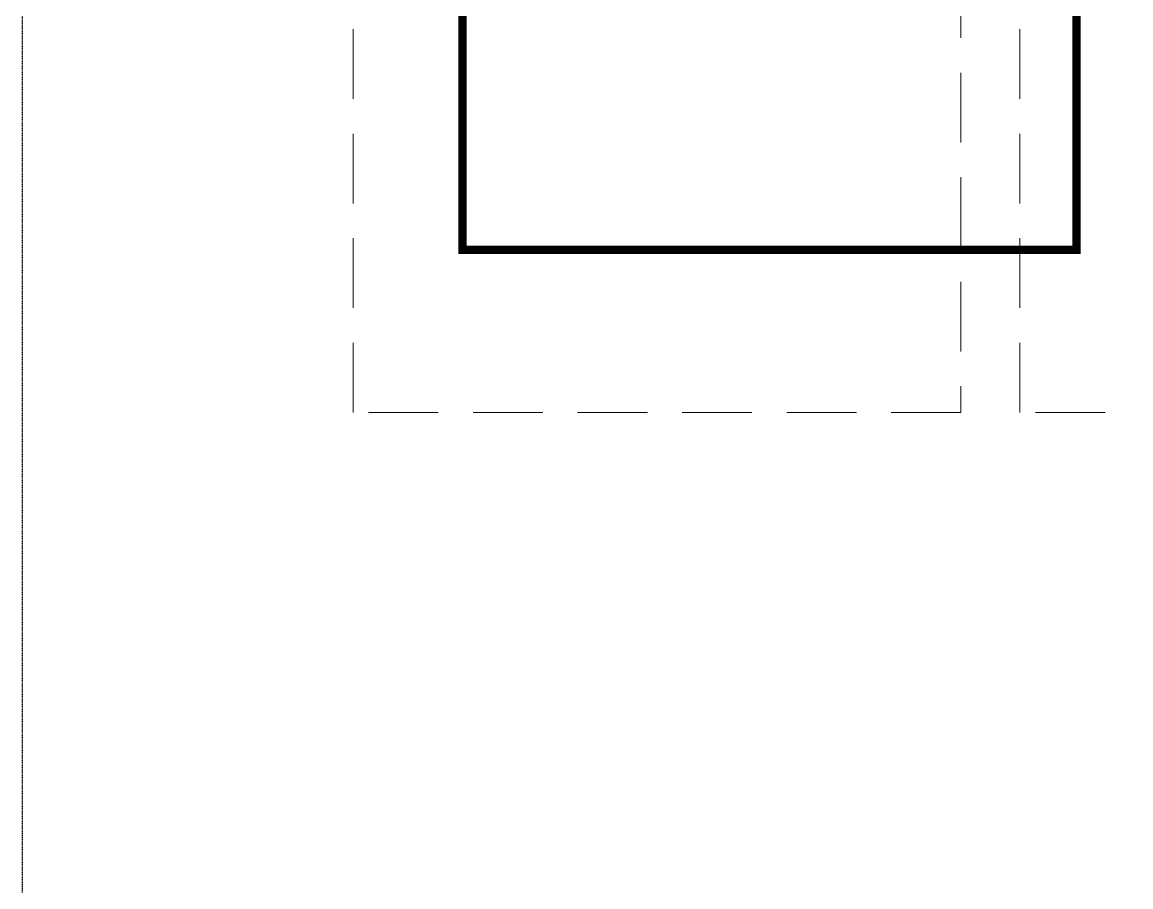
# Model space of a CAD drawing. Header units: inches. Extents: x 0 to 92454, y -34894 to 11.
# Drawn here: x 74251.4 to 74649.2, y -33338.9 to -33028.7 of the extents above; entities that cross this region are included whole.
import ezdxf

# ---------------------------------------------------------------- set-up
doc = ezdxf.new("R2010")
doc.units = ezdxf.units.IN
doc.header["$MEASUREMENT"] = 0
doc.linetypes.add('ACAD_ISO03W100', pattern=[30, 12, -18])
doc.linetypes.add('HIDDEN', pattern=[0.375, 0.25, -0.125])
doc.layers.add('no_plot', color=7, linetype='Continuous', true_color=0xe600e6, plot=False)
doc.layers.add('SI-General', color=7, linetype='Continuous', lineweight=5)
doc.layers.add('SI-TOPOLOGY-Ethernet', color=7, linetype='Continuous', lineweight=13, true_color=0x3cf000)

msp = doc.modelspace()

# ---------------------------------------------------------------- linework, layer by layer
at = {"layer": 'no_plot', "linetype": 'ACAD_ISO03W100', "ltscale": 0.01}
msp.add_lwpolyline([(74251.42, -34894.15), (79094.2, -34894.15), (79094.2, -31674.64), (74251.42, -31674.64)], close=True, dxfattribs=at)
at = {"layer": 'SI-General', "color": 0, "linetype": 'HIDDEN', "ltscale": 100}
msp.add_lwpolyline([(74609.33, -33168.71), (74609.33, -32725.67), (74370.22, -32725.67), (74370.22, -32042.73), (75314.95, -32042.73), (75314.95, -33168.71), (74609.33, -33168.71)], dxfattribs=at)
msp.add_lwpolyline([(74370.22, -32746.78), (74588.22, -32746.78), (74588.22, -33168.71), (74370.22, -33168.71)], close=True, dxfattribs=at)
at = {"layer": 'SI-TOPOLOGY-Ethernet', "linetype": 'ACAD_ISO03W100', "ltscale": 0.01, "const_width": 3, "flags": 128}
msp.add_lwpolyline([(74479.86, -32992.76), (74409.39, -32992.76), (74409.39, -33110.35), (74629.71, -33110.35), (74629.71, -32693.53), (74688.91, -32693.53), (74688.91, -32614.48)], dxfattribs=at)

doc.saveas('drawing.dxf')
